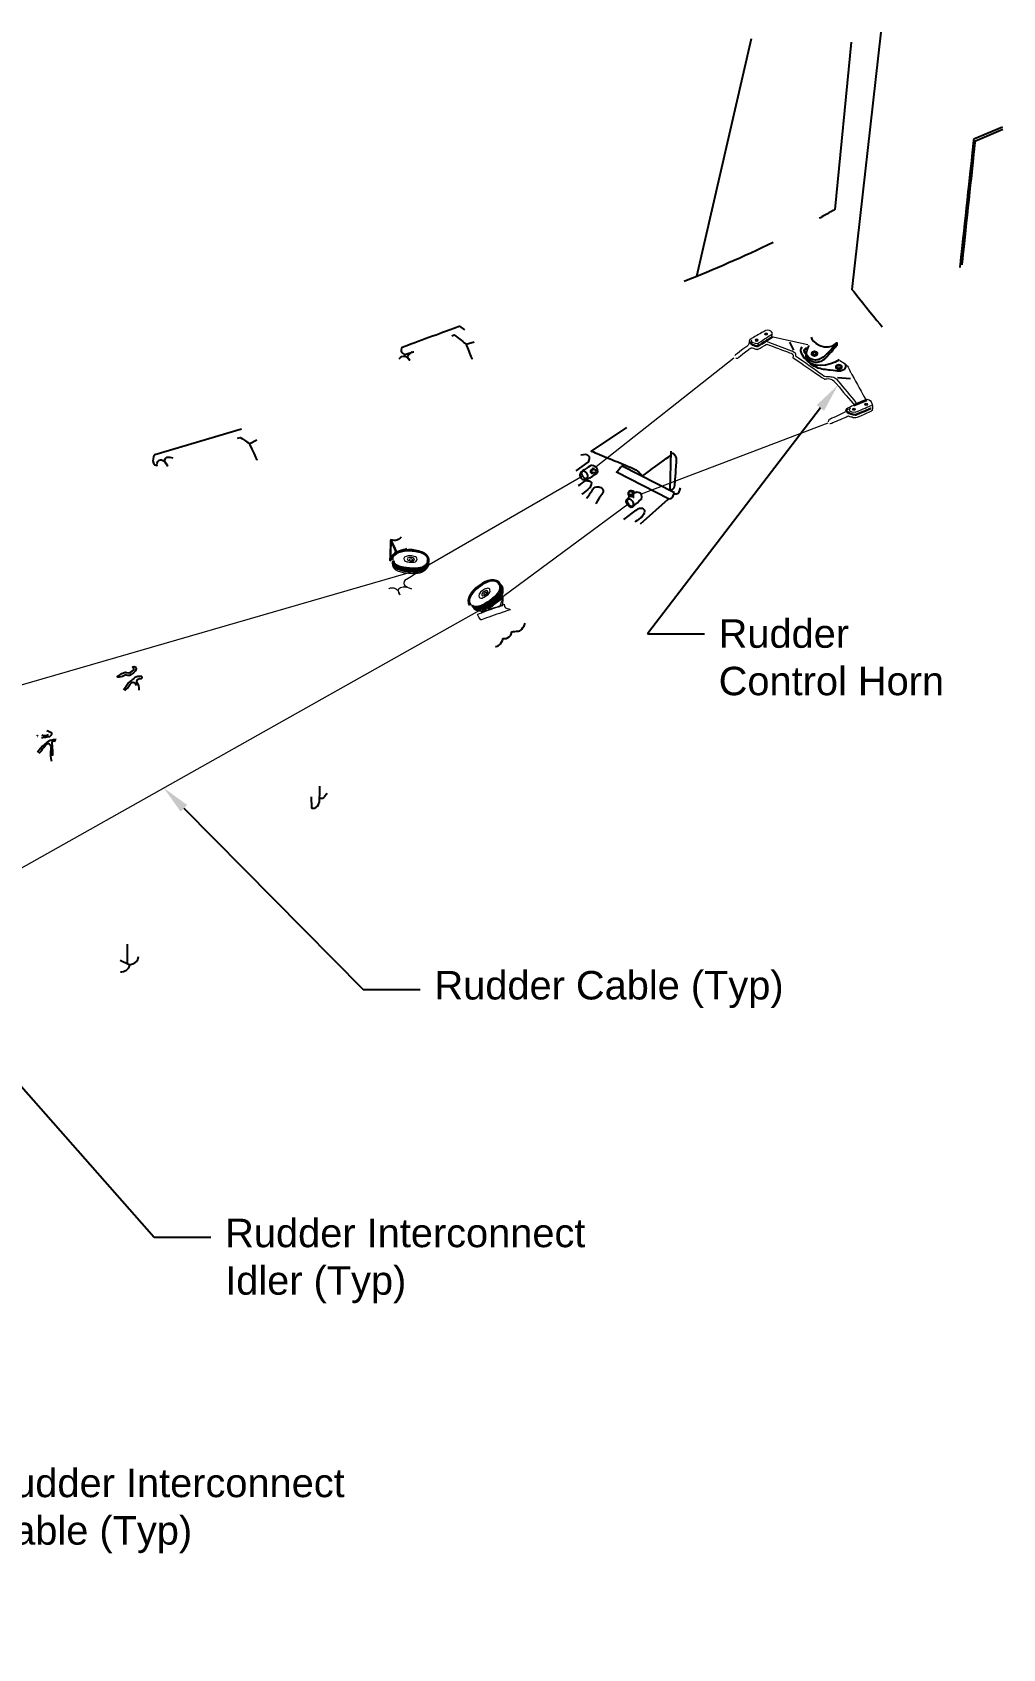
# Model space of a CAD drawing. Extents: x 4.3 to 15.2, y 2.4 to 10.6.
# Drawn here: x 10.61 to 15.22, y 2.75 to 10.42 of the extents above; entities that cross this region are included whole.
import ezdxf
from ezdxf import colors
from ezdxf.entities.mleader import LeaderData, LeaderLine
from ezdxf.math import Vec2, Vec3

# ---------------------------------------------------------------- set-up
doc = ezdxf.new("R2010")
doc.units = 0
doc.header["$LTSCALE"] = 0.3
doc.header["$MEASUREMENT"] = 0
doc.layers.add('1', color=1, linetype='CONTINUOUS')
doc.styles.add('PARTS TEXT', font='arial.ttf', dxfattribs={"height": 0.0875})

msp = doc.modelspace()

# ---------------------------------------------------------------- linework, layer by layer
at = {"layer": '1', "color": 41}
for p, q in [((14.2258, 8.911), (14.2056, 8.9497)), ((14.4326, 8.781), (14.4935, 8.7767))]:
    msp.add_line(p, q, dxfattribs=at)
at = {"layer": '1', "color": 41, "lineweight": 18}
for centre in [(14.0936, 8.9881), (14.0936, 8.9861), (14.0487, 8.9606), (14.0487, 8.9567), (14.5097, 8.6296), (14.5107, 8.6315), (14.5683, 8.655), (14.5683, 8.6531)]:
    msp.add_ellipse(centre, major_axis=(0.00586, 0), ratio=0.668683, dxfattribs=at)
at = {"layer": '1', "color": 30}
for centre, major_axis, ratio in [((14.3228, 8.8919), (0.013, 0), 0.683701), ((14.3228, 8.8919), (0.013, 0), 0.683701), ((14.3234, 8.8966), (0.013, 0), 0.683701), ((14.3234, 8.8966), (0.013, 0), 0.683701), ((14.4385, 8.8335), (0.013, 0), 0.683701), ((14.4385, 8.8335), (0.013, 0), 0.683701), ((14.4385, 8.8297), (0.013, 0), 0.683701), ((14.4385, 8.8297), (0.013, 0), 0.683701), ((13.2761, 8.3375), (0.0107, 0), 0.8), ((13.4514, 8.2335), (0.0107, 0), 0.8)]:
    msp.add_ellipse(centre, major_axis=major_axis, ratio=ratio, dxfattribs=at)
for points in [[(14.0225, 10.3881), (14.0225, 10.3881), (13.7641, 9.2597), (13.7641, 9.2597)], [(13.7049, 9.2381), (13.8454, 9.2948), (13.986, 9.3544), (14.1265, 9.4229)], [(12.6716, 8.9388), (12.6716, 8.9388), (12.7092, 8.9501), (12.7092, 8.9501)], [(14.2858, 8.9171), (14.2757, 8.9171), (14.2637, 8.9074), (14.2819, 8.8938)], [(14.2858, 8.9171), (14.2757, 8.9171), (14.2637, 8.9074), (14.2819, 8.8938)], [(14.2877, 8.921), (14.2777, 8.921), (14.2657, 8.9113), (14.2838, 8.8977)], [(14.2877, 8.921), (14.2777, 8.921), (14.2657, 8.9113), (14.2838, 8.8977)], [(14.4404, 8.8646), (14.394, 8.8361), (14.3, 8.8183), (14.2858, 8.8753)], [(14.4404, 8.8646), (14.394, 8.8361), (14.3, 8.8183), (14.2858, 8.8753)], [(11.6455, 8.4691), (11.6455, 8.4691), (11.6781, 8.4855), (11.6781, 8.4855)], [(13.2783, 8.3477), (13.2678, 8.3563), (13.2469, 8.3295), (13.2726, 8.3261)], [(13.6583, 8.2337), (13.6583, 8.2337), (13.4082, 8.3619), (13.4082, 8.3619)], [(13.6421, 8.4316), (13.6421, 8.4316), (13.6371, 8.2449), (13.6371, 8.2449)], [(11.0536, 7.3709), (11.0536, 7.3709), (11.0462, 7.364), (11.0157, 7.3562), (11.0168, 7.3636)], [(11.0168, 7.3636), (11.0168, 7.3636), (11.0171, 7.3654), (11.0292, 7.369), (11.038, 7.3777)], [(11.038, 7.3777), (11.0494, 7.3812), (11.0522, 7.3862), (11.0586, 7.3829)], [(11.1021, 7.3899), (11.1021, 7.3899), (11.0872, 7.3766), (11.0723, 7.3641), (11.0536, 7.3709)], [(11.0586, 7.3829), (11.0586, 7.3829), (11.0682, 7.3777), (11.0861, 7.3856), (11.0965, 7.3973)], [(11.1289, 7.3648), (11.105, 7.363), (11.1015, 7.3628), (11.0813, 7.3421)], [(11.0889, 7.4082), (11.0889, 7.4082), (11.0929, 7.4121), (11.1114, 7.4087), (11.1021, 7.3899)], [(11.0965, 7.3973), (11.0965, 7.3973), (11.0965, 7.3973), (11.0889, 7.4082), (11.0889, 7.4082)], [(11.1317, 7.3537), (11.1317, 7.3537), (11.1355, 7.3578), (11.1339, 7.3613), (11.1289, 7.3648)], [(11.0813, 7.3421), (11.0813, 7.3421), (11.0641, 7.3323), (11.0664, 7.3247), (11.0442, 7.3)], [(11.052, 7.2978), (11.052, 7.2978), (11.0722, 7.3106), (11.0884, 7.349), (11.1073, 7.3227)], [(11.1073, 7.3227), (11.1073, 7.3227), (11.1073, 7.3227), (11.1106, 7.3471), (11.1106, 7.3471)], [(11.1091, 7.3351), (11.1163, 7.3248), (11.1191, 7.3146), (11.1188, 7.299)], [(11.1106, 7.3471), (11.1106, 7.3471), (11.1176, 7.3554), (11.1247, 7.3543), (11.1317, 7.3537)], [(10.7269, 7.065), (10.685, 7.0673), (10.6531, 7.0232), (10.637, 7.0038)], [(10.6459, 6.9998), (10.6459, 6.9998), (10.6607, 7.0117), (10.6874, 7.062), (10.7022, 7.0324)], [(10.6568, 7.0739), (10.6568, 7.0739), (10.6785, 7.0772), (10.6746, 7.0755), (10.6963, 7.0788)], [(10.6578, 7.0867), (10.6686, 7.0824), (10.6795, 7.0831), (10.6904, 7.0887)], [(10.7032, 7.0976), (10.7032, 7.0976), (10.696, 7.1002), (10.6887, 7.1028), (10.6815, 7.1055)], [(10.6963, 7.0788), (10.6963, 7.0788), (10.7029, 7.0857), (10.7075, 7.0906), (10.7032, 7.0976)], [(10.7081, 7.0472), (10.7081, 7.0472), (10.7048, 7.0558), (10.7174, 7.0594), (10.7239, 7.0561)], [(10.7022, 7.0324), (10.7022, 7.0324), (10.6992, 7.0074), (10.6992, 6.9814), (10.7042, 6.9613)], [(10.709, 6.9871), (10.709, 6.9871), (10.7127, 7.0041), (10.7074, 7.0281), (10.7081, 7.0472)], [(12.0105, 6.8101), (12.0017, 6.791), (11.9858, 6.7789), (11.9756, 6.7864)], [(11.0633, 6.0938), (11.0633, 6.0938), (11.0628, 6.0049), (11.0628, 6.0049)], [(11.0306, 6.0185), (11.0306, 6.0185), (11.0733, 5.9977), (11.0733, 5.9977)]]:
    msp.add_open_spline(points, degree=3, dxfattribs=at)
for points, knots in [([(14.4963, 10.3709), (14.4963, 10.3709), (14.4188, 9.5784), (14.4188, 9.5784), (14.4188, 9.5784), (14.4188, 9.5784), (14.3455, 9.5353), (14.3455, 9.5353)], [0, 0, 0, 0, 0.333333, 0.333333, 0.333333, 0.666667, 1, 1, 1, 1]), ([(14.6384, 10.4183), (14.6384, 10.4183), (14.5006, 9.1994), (14.5006, 9.1994), (14.5006, 9.1994), (14.5006, 9.1994), (14.6441, 9.022), (14.6441, 9.022)], [0, 0, 0, 0, 0.333333, 0.333333, 0.333333, 0.666667, 1, 1, 1, 1]), ([(15.2141, 9.9683), (15.2141, 9.9683), (15.0782, 9.9117), (15.0782, 9.9117), (15.0782, 9.9117), (15.0782, 9.9117), (15.0125, 9.3038), (15.0125, 9.3038)], [0, 0, 0, 0, 0.333333, 0.333333, 0.333333, 0.666667, 1, 1, 1, 1]), ([(15.2157, 9.9576), (15.2157, 9.9576), (15.0843, 9.901), (15.0843, 9.901), (15.0843, 9.901), (15.0843, 9.901), (15.0217, 9.316), (15.0217, 9.316)], [0, 0, 0, 0, 0.333333, 0.333333, 0.333333, 0.666667, 1, 1, 1, 1]), ([(12.664, 9.0079), (12.664, 9.0079), (12.6414, 9.0242), (12.6414, 9.0242), (12.6414, 9.0242), (12.6414, 9.0242), (12.3664, 8.9238), (12.3664, 8.9238), (12.3664, 8.9238), (12.3605, 8.9104), (12.3634, 8.8995), (12.3789, 8.8899), (12.3789, 8.8899), (12.3789, 8.8899), (12.4229, 8.9037), (12.4229, 8.9037)], [0, 0, 0, 0, 0.2, 0.2, 0.2, 0.3, 0.4, 0.4, 0.4, 0.5, 0.6, 0.6, 0.6, 0.8, 1, 1, 1, 1]), ([(12.6037, 8.979), (12.6037, 8.979), (12.6138, 8.984), (12.6138, 8.984), (12.6138, 8.984), (12.6138, 8.984), (12.6703, 8.9401), (12.6703, 8.9401), (12.6703, 8.9401), (12.6703, 8.9401), (12.6979, 8.8685), (12.6979, 8.8685)], [0, 0, 0, 0, 0.25, 0.25, 0.25, 0.375, 0.5, 0.5, 0.5, 0.75, 1, 1, 1, 1]), ([(14.3079, 8.9733), (14.3038, 8.9519), (14.3802, 8.896), (14.4293, 8.9465), (14.4293, 8.9465), (14.4293, 8.9465), (14.4293, 8.9328), (14.4293, 8.9328), (14.4293, 8.9328), (14.4293, 8.9328), (14.3772, 8.8741), (14.3772, 8.8741), (14.3772, 8.8741), (14.3551, 8.8553), (14.3223, 8.8474), (14.2937, 8.866), (14.2937, 8.866), (14.2881, 8.8707), (14.2796, 8.8823), (14.2858, 8.8919)], [0, 0, 0, 0, 0.166667, 0.166667, 0.166667, 0.25, 0.333333, 0.333333, 0.333333, 0.416667, 0.5, 0.5, 0.5, 0.583333, 0.666667, 0.666667, 0.666667, 0.833333, 1, 1, 1, 1]), ([(14.3079, 8.9733), (14.3038, 8.9519), (14.3802, 8.896), (14.4293, 8.9465), (14.4293, 8.9465), (14.4293, 8.9465), (14.4293, 8.9328), (14.4293, 8.9328), (14.4293, 8.9328), (14.4293, 8.9328), (14.3772, 8.8741), (14.3772, 8.8741), (14.3772, 8.8741), (14.3551, 8.8553), (14.3223, 8.8474), (14.2937, 8.866), (14.2937, 8.866), (14.2881, 8.8707), (14.2796, 8.8823), (14.2858, 8.8919)], [0, 0, 0, 0, 0.166667, 0.166667, 0.166667, 0.25, 0.333333, 0.333333, 0.333333, 0.416667, 0.5, 0.5, 0.5, 0.583333, 0.666667, 0.666667, 0.666667, 0.833333, 1, 1, 1, 1]), ([(12.3526, 8.8698), (12.3689, 8.8903), (12.3978, 8.8844), (12.4015, 8.8635), (12.4015, 8.8635), (12.3911, 8.8765), (12.3957, 8.8894), (12.4154, 8.9024)], [0, 0, 0, 0, 0.333333, 0.333333, 0.333333, 0.666667, 1, 1, 1, 1]), ([(14.4686, 8.8452), (14.4757, 8.827), (14.4653, 8.8118), (14.4355, 8.8111), (14.4355, 8.8111), (14.4008, 8.816), (14.3554, 8.8199), (14.3324, 8.8296), (14.3324, 8.8296), (14.3195, 8.8348), (14.3078, 8.8416), (14.2974, 8.852), (14.2974, 8.852), (14.2858, 8.8617), (14.2709, 8.8792), (14.2644, 8.8899), (14.2644, 8.8899), (14.2582, 8.9025), (14.2559, 8.9152), (14.2644, 8.9269)], [0, 0, 0, 0, 0.166667, 0.166667, 0.166667, 0.25, 0.333333, 0.333333, 0.333333, 0.416667, 0.5, 0.5, 0.5, 0.583333, 0.666667, 0.666667, 0.666667, 0.833333, 1, 1, 1, 1]), ([(14.4686, 8.8452), (14.4757, 8.827), (14.4653, 8.8118), (14.4355, 8.8111), (14.4355, 8.8111), (14.4008, 8.816), (14.3554, 8.8199), (14.3324, 8.8296), (14.3324, 8.8296), (14.3195, 8.8348), (14.3078, 8.8416), (14.2974, 8.852), (14.2974, 8.852), (14.2858, 8.8617), (14.2709, 8.8792), (14.2644, 8.8899), (14.2644, 8.8899), (14.2582, 8.9025), (14.2559, 8.9152), (14.2644, 8.9269)], [0, 0, 0, 0, 0.166667, 0.166667, 0.166667, 0.25, 0.333333, 0.333333, 0.333333, 0.416667, 0.5, 0.5, 0.5, 0.583333, 0.666667, 0.666667, 0.666667, 0.833333, 1, 1, 1, 1]), ([(14.4299, 8.9441), (14.4299, 8.9441), (14.3737, 8.8854), (14.3737, 8.8854), (14.3737, 8.8854), (14.3441, 8.8565), (14.3027, 8.865), (14.2867, 8.8877), (14.2867, 8.8877), (14.2835, 8.8969), (14.288, 8.9148), (14.2974, 8.9327)], [0, 0, 0, 0, 0.25, 0.25, 0.25, 0.375, 0.5, 0.5, 0.5, 0.75, 1, 1, 1, 1]), ([(14.4299, 8.9441), (14.4299, 8.9441), (14.3737, 8.8854), (14.3737, 8.8854), (14.3737, 8.8854), (14.3441, 8.8565), (14.3027, 8.865), (14.2867, 8.8877), (14.2867, 8.8877), (14.2835, 8.8969), (14.288, 8.9148), (14.2974, 8.9327)], [0, 0, 0, 0, 0.25, 0.25, 0.25, 0.375, 0.5, 0.5, 0.5, 0.75, 1, 1, 1, 1]), ([(11.6053, 8.5357), (11.6053, 8.5357), (11.1946, 8.4151), (11.1946, 8.4151), (11.1946, 8.4151), (11.1821, 8.403), (11.1858, 8.3645), (11.2047, 8.3636), (11.2047, 8.3636), (11.1996, 8.3825), (11.2323, 8.4013), (11.2549, 8.3624), (11.2549, 8.3624), (11.2254, 8.3923), (11.2592, 8.4099), (11.28, 8.4001)], [0, 0, 0, 0, 0.2, 0.2, 0.2, 0.3, 0.4, 0.4, 0.4, 0.5, 0.6, 0.6, 0.6, 0.8, 1, 1, 1, 1]), ([(13.4319, 8.5435), (13.4319, 8.5435), (13.2639, 8.4328), (13.2639, 8.4328), (13.2639, 8.4328), (13.3253, 8.4075), (13.3867, 8.3822), (13.448, 8.3569), (13.448, 8.3569), (13.48, 8.3449), (13.4957, 8.3279), (13.5065, 8.3134), (13.5065, 8.3134), (13.5065, 8.3134), (13.6434, 8.4141), (13.6434, 8.4141), (13.6434, 8.4141), (13.6446, 8.4361), (13.6732, 8.4034), (13.6658, 8.3644), (13.6658, 8.3644), (13.6658, 8.3644), (13.6608, 8.291), (13.6608, 8.291), (13.6608, 8.291), (13.6595, 8.2678), (13.6558, 8.2508), (13.6421, 8.2474)], [0, 0, 0, 0, 0.125, 0.125, 0.125, 0.1875, 0.25, 0.25, 0.25, 0.3125, 0.375, 0.375, 0.375, 0.4375, 0.5, 0.5, 0.5, 0.5625, 0.625, 0.625, 0.625, 0.6875, 0.75, 0.75, 0.75, 0.875, 1, 1, 1, 1]), ([(11.5865, 8.4942), (11.5865, 8.4942), (11.6003, 8.4968), (11.6003, 8.4968), (11.6003, 8.4968), (11.6003, 8.4968), (11.6417, 8.4691), (11.6417, 8.4691), (11.6417, 8.4691), (11.6417, 8.4691), (11.6781, 8.39), (11.6781, 8.39)], [0, 0, 0, 0, 0.25, 0.25, 0.25, 0.375, 0.5, 0.5, 0.5, 0.75, 1, 1, 1, 1]), ([(13.193, 8.3383), (13.193, 8.3383), (13.249, 8.3793), (13.249, 8.3793), (13.249, 8.3793), (13.261, 8.393), (13.2531, 8.4216), (13.2141, 8.4129)], [0, 0, 0, 0, 0.333333, 0.333333, 0.333333, 0.666667, 1, 1, 1, 1]), ([(13.2099, 8.3133), (13.2095, 8.3197), (13.2102, 8.3327), (13.2213, 8.3375), (13.2213, 8.3375), (13.2213, 8.3375), (13.2612, 8.3632), (13.2612, 8.3632), (13.2612, 8.3632), (13.2827, 8.3689), (13.3016, 8.3389), (13.2897, 8.3261), (13.2897, 8.3261), (13.2897, 8.3261), (13.2441, 8.2976), (13.2441, 8.2976), (13.2441, 8.2976), (13.2322, 8.2936), (13.2172, 8.3), (13.2099, 8.3133)], [0, 0, 0, 0, 0.166667, 0.166667, 0.166667, 0.25, 0.333333, 0.333333, 0.333333, 0.416667, 0.5, 0.5, 0.5, 0.583333, 0.666667, 0.666667, 0.666667, 0.833333, 1, 1, 1, 1]), ([(13.6334, 8.2039), (13.6334, 8.2039), (13.3833, 8.332), (13.3833, 8.332), (13.3833, 8.332), (13.3833, 8.332), (13.4094, 8.3603), (13.4094, 8.3603)], [0, 0, 0, 0, 0.333333, 0.333333, 0.333333, 0.666667, 1, 1, 1, 1]), ([(13.203, 8.2686), (13.2146, 8.2765), (13.2262, 8.2843), (13.2378, 8.2922), (13.2378, 8.2922), (13.2548, 8.2943), (13.2718, 8.2827), (13.2577, 8.2586), (13.2577, 8.2586), (13.2577, 8.2586), (13.2191, 8.2275), (13.2191, 8.2275)], [0, 0, 0, 0, 0.25, 0.25, 0.25, 0.375, 0.5, 0.5, 0.5, 0.75, 1, 1, 1, 1]), ([(13.2225, 8.3366), (13.2282, 8.3402), (13.2374, 8.336), (13.2431, 8.3272), (13.2431, 8.3272), (13.2488, 8.3184), (13.2489, 8.3083), (13.2433, 8.3046), (13.2433, 8.3046), (13.2377, 8.301), (13.2285, 8.3052), (13.2228, 8.314), (13.2228, 8.314), (13.217, 8.3228), (13.2169, 8.3329), (13.2225, 8.3366)], [0, 0, 0, 0, 0.2, 0.2, 0.2, 0.3, 0.4, 0.4, 0.4, 0.5, 0.6, 0.6, 0.6, 0.8, 1, 1, 1, 1]), ([(13.2428, 8.2076), (13.254, 8.2242), (13.2652, 8.2408), (13.2764, 8.2574), (13.2764, 8.2574), (13.2975, 8.2727), (13.3286, 8.2495), (13.3174, 8.2325), (13.3174, 8.2325), (13.3174, 8.2325), (13.2851, 8.1815), (13.2851, 8.1815)], [0, 0, 0, 0, 0.25, 0.25, 0.25, 0.375, 0.5, 0.5, 0.5, 0.75, 1, 1, 1, 1]), ([(13.4491, 8.2194), (13.4441, 8.2221), (13.4384, 8.2248), (13.4394, 8.2329), (13.4394, 8.2329), (13.4426, 8.2452), (13.4602, 8.2443), (13.4658, 8.2414), (13.4658, 8.2414), (13.4658, 8.2414), (13.4678, 8.2316), (13.4678, 8.2316), (13.4678, 8.2316), (13.4678, 8.2316), (13.4753, 8.2364), (13.4753, 8.2364), (13.4753, 8.2364), (13.4947, 8.2405), (13.5083, 8.2208), (13.5025, 8.205), (13.5025, 8.205), (13.5025, 8.205), (13.4614, 8.1686), (13.4614, 8.1686), (13.4614, 8.1686), (13.4541, 8.164), (13.4436, 8.1699), (13.4368, 8.1772), (13.4368, 8.1772), (13.431, 8.1827), (13.4256, 8.1971), (13.434, 8.2043), (13.434, 8.2043), (13.434, 8.2043), (13.4491, 8.2194), (13.4491, 8.2194)], [0, 0, 0, 0, 0.1, 0.1, 0.1, 0.15, 0.2, 0.2, 0.2, 0.25, 0.3, 0.3, 0.3, 0.35, 0.4, 0.4, 0.4, 0.45, 0.5, 0.5, 0.5, 0.55, 0.6, 0.6, 0.6, 0.65, 0.7, 0.7, 0.7, 0.75, 0.8, 0.8, 0.8, 0.9, 1, 1, 1, 1]), ([(13.4381, 8.2033), (13.4434, 8.2073), (13.4529, 8.2038), (13.4592, 8.1954), (13.4592, 8.1954), (13.4656, 8.187), (13.4664, 8.1769), (13.461, 8.1729), (13.461, 8.1729), (13.4557, 8.1688), (13.4462, 8.1724), (13.4399, 8.1808), (13.4399, 8.1808), (13.4335, 8.1892), (13.4327, 8.1992), (13.4381, 8.2033)], [0, 0, 0, 0, 0.2, 0.2, 0.2, 0.3, 0.4, 0.4, 0.4, 0.5, 0.6, 0.6, 0.6, 0.8, 1, 1, 1, 1]), ([(13.4653, 8.2341), (13.4653, 8.2341), (13.4653, 8.2127), (13.4653, 8.2127), (13.4653, 8.2127), (13.4605, 8.2192), (13.4489, 8.219), (13.4435, 8.2169), (13.4435, 8.2169), (13.4435, 8.2169), (13.4419, 8.2264), (13.4419, 8.2264), (13.4419, 8.2264), (13.4523, 8.2208), (13.4568, 8.222), (13.4653, 8.2341)], [0, 0, 0, 0, 0.2, 0.2, 0.2, 0.3, 0.4, 0.4, 0.4, 0.5, 0.6, 0.6, 0.6, 0.8, 1, 1, 1, 1]), ([(13.4978, 8.0869), (13.4978, 8.0869), (13.6284, 8.2051), (13.6284, 8.2051), (13.6284, 8.2051), (13.6388, 8.2047), (13.6529, 8.213), (13.657, 8.2313), (13.657, 8.2313), (13.672, 8.225), (13.6857, 8.2412), (13.6869, 8.2574)], [0, 0, 0, 0, 0.25, 0.25, 0.25, 0.375, 0.5, 0.5, 0.5, 0.75, 1, 1, 1, 1]), ([(13.4194, 8.1081), (13.4194, 8.1081), (13.4779, 8.1529), (13.4779, 8.1529), (13.4779, 8.1529), (13.5015, 8.1736), (13.5264, 8.1483), (13.5065, 8.1218), (13.5065, 8.1218), (13.5065, 8.1218), (13.4717, 8.0957), (13.4717, 8.0957)], [0, 0, 0, 0, 0.25, 0.25, 0.25, 0.375, 0.5, 0.5, 0.5, 0.75, 1, 1, 1, 1]), ([(12.3108, 7.9135), (12.3108, 7.9135), (12.3366, 7.9547), (12.3366, 7.9547), (12.3366, 7.9547), (12.3366, 7.9547), (12.314, 8.0089), (12.314, 8.0089), (12.314, 8.0089), (12.314, 8.0089), (12.3108, 7.9135), (12.3108, 7.9135)], [0, 0, 0, 0, 0.25, 0.25, 0.25, 0.375, 0.5, 0.5, 0.5, 0.75, 1, 1, 1, 1]), ([(12.3144, 8.0008), (12.3144, 8.0008), (12.3112, 7.9131), (12.3112, 7.9131), (12.3112, 7.9131), (12.3112, 7.9139), (12.3116, 7.9155), (12.3116, 7.9164)], [0, 0, 0, 0, 0.333333, 0.333333, 0.333333, 0.666667, 1, 1, 1, 1]), ([(12.3628, 8.0247), (12.3519, 8.0106), (12.3363, 8.0049), (12.3136, 8.0113), (12.3136, 8.0113), (12.3136, 8.0113), (12.339, 7.9543), (12.339, 7.9543), (12.339, 7.9543), (12.339, 7.9543), (12.3902, 7.9705), (12.3902, 7.9705)], [0, 0, 0, 0, 0.25, 0.25, 0.25, 0.375, 0.5, 0.5, 0.5, 0.75, 1, 1, 1, 1]), ([(12.8098, 7.5072), (12.8194, 7.503), (12.8401, 7.5163), (12.8459, 7.5433), (12.8459, 7.5433), (12.8575, 7.5416), (12.8816, 7.5499), (12.8882, 7.5756), (12.8882, 7.5756), (12.9077, 7.5781), (12.9371, 7.5794), (12.9504, 7.6167)], [0, 0, 0, 0, 0.25, 0.25, 0.25, 0.375, 0.5, 0.5, 0.5, 0.75, 1, 1, 1, 1]), ([(11.9364, 6.7934), (11.9364, 6.7934), (11.9378, 6.7403), (11.9378, 6.7403), (11.9378, 6.7403), (11.949, 6.7333), (11.9714, 6.75), (11.9756, 6.7696), (11.9756, 6.7696), (11.9756, 6.7696), (11.977, 6.8437), (11.977, 6.8437)], [0, 0, 0, 0, 0.25, 0.25, 0.25, 0.375, 0.5, 0.5, 0.5, 0.75, 1, 1, 1, 1]), ([(11.0307, 5.9628), (11.0477, 5.9613), (11.0759, 5.976), (11.0743, 5.9969), (11.0743, 5.9969), (11.0849, 5.997), (11.1164, 6.014), (11.1167, 6.0352)], [0, 0, 0, 0, 0.333333, 0.333333, 0.333333, 0.666667, 1, 1, 1, 1])]:
    msp.add_open_spline(points, degree=3, knots=knots, dxfattribs=at)
at = {"layer": '1', "color": 6, "lineweight": 18}
for points, knots in [([(14.2921, 8.9365), (14.2921, 8.9365), (14.1199, 8.9746), (14.1199, 8.9746), (14.1199, 8.9746), (14.121, 8.9793), (14.122, 8.984), (14.1231, 8.9888), (14.1231, 8.9888), (14.126, 8.9953), (14.1047, 9.0098), (14.0913, 9.004), (14.0913, 9.004), (14.0913, 9.004), (14.021, 8.9649), (14.021, 8.9649), (14.021, 8.9649), (14.0157, 8.9621), (14.0141, 8.9556), (14.0136, 8.9527), (14.0136, 8.9527), (14.0122, 8.9448), (14.0114, 8.9339), (13.9884, 8.9192), (13.9884, 8.9192), (13.9884, 8.9192), (13.9449, 8.8855), (13.9449, 8.8855)], [0, 0, 0, 0, 0.125, 0.125, 0.125, 0.1875, 0.25, 0.25, 0.25, 0.3125, 0.375, 0.375, 0.375, 0.4375, 0.5, 0.5, 0.5, 0.5625, 0.625, 0.625, 0.625, 0.6875, 0.75, 0.75, 0.75, 0.875, 1, 1, 1, 1]), ([(13.9504, 8.8725), (13.9504, 8.8725), (13.959, 8.8736), (13.959, 8.8736), (13.959, 8.8736), (13.959, 8.8736), (14.0112, 8.9149), (14.0112, 8.9149), (14.0112, 8.9149), (14.0248, 8.9256), (14.0337, 8.9206), (14.0435, 8.9164), (14.0435, 8.9164), (14.0435, 8.9164), (14.0551, 8.9149), (14.0551, 8.9149), (14.0551, 8.9149), (14.0551, 8.9149), (14.097, 8.9399), (14.097, 8.9399), (14.097, 8.9399), (14.097, 8.9399), (14.2144, 8.8953), (14.2144, 8.8953), (14.2144, 8.8953), (14.2213, 8.8906), (14.2238, 8.8815), (14.2198, 8.8757), (14.2198, 8.8757), (14.2198, 8.8757), (14.3709, 8.7736), (14.3709, 8.7736), (14.3709, 8.7736), (14.389, 8.7783), (14.4049, 8.7732), (14.4154, 8.7649), (14.4154, 8.7649), (14.4154, 8.7649), (14.5121, 8.6508), (14.5121, 8.6508), (14.5121, 8.6508), (14.5121, 8.6508), (14.485, 8.6378), (14.485, 8.6378), (14.485, 8.6378), (14.4741, 8.632), (14.4752, 8.6262), (14.4752, 8.6204), (14.4752, 8.6204), (14.4752, 8.6204), (14.3915, 8.5813), (14.3915, 8.5813), (14.3915, 8.5813), (14.3915, 8.5813), (14.3872, 8.5704), (14.3872, 8.5704)], [0, 0, 0, 0, 0.066667, 0.066667, 0.066667, 0.1, 0.133333, 0.133333, 0.133333, 0.166667, 0.2, 0.2, 0.2, 0.233333, 0.266667, 0.266667, 0.266667, 0.3, 0.333333, 0.333333, 0.333333, 0.366667, 0.4, 0.4, 0.4, 0.433333, 0.466667, 0.466667, 0.466667, 0.5, 0.533333, 0.533333, 0.533333, 0.566667, 0.6, 0.6, 0.6, 0.633333, 0.666667, 0.666667, 0.666667, 0.7, 0.733333, 0.733333, 0.733333, 0.766667, 0.8, 0.8, 0.8, 0.833333, 0.866667, 0.866667, 0.866667, 0.933333, 1, 1, 1, 1]), ([(14.4426, 8.8627), (14.4426, 8.8627), (14.4643, 8.8497), (14.4643, 8.8497), (14.4643, 8.8497), (14.477, 8.8406), (14.4842, 8.8283), (14.4926, 8.8095), (14.4926, 8.8095), (14.4926, 8.8095), (14.5643, 8.6791), (14.5643, 8.6791), (14.5643, 8.6791), (14.5855, 8.6782), (14.5956, 8.6634), (14.598, 8.6476), (14.598, 8.6476), (14.598, 8.6476), (14.598, 8.6334), (14.598, 8.6334), (14.598, 8.6334), (14.5973, 8.6284), (14.5944, 8.6211), (14.586, 8.6182), (14.586, 8.6182), (14.586, 8.6182), (14.5291, 8.5928), (14.5291, 8.5928), (14.5291, 8.5928), (14.5186, 8.5895), (14.509, 8.5884), (14.5017, 8.5928), (14.5017, 8.5928), (14.5017, 8.5928), (14.4825, 8.5977), (14.4825, 8.5977), (14.4825, 8.5977), (14.4825, 8.5977), (14.4035, 8.5628), (14.4035, 8.5628), (14.4035, 8.5628), (14.4035, 8.5628), (14.3959, 8.5617), (14.3959, 8.5617)], [0, 0, 0, 0, 0.083333, 0.083333, 0.083333, 0.125, 0.166667, 0.166667, 0.166667, 0.208333, 0.25, 0.25, 0.25, 0.291667, 0.333333, 0.333333, 0.333333, 0.375, 0.416667, 0.416667, 0.416667, 0.458333, 0.5, 0.5, 0.5, 0.541667, 0.583333, 0.583333, 0.583333, 0.625, 0.666667, 0.666667, 0.666667, 0.708333, 0.75, 0.75, 0.75, 0.791667, 0.833333, 0.833333, 0.833333, 0.916667, 1, 1, 1, 1])]:
    msp.add_open_spline(points, degree=3, knots=knots, dxfattribs=at)
at = {"layer": '1', "color": 41, "lineweight": 30}
for points in [[(14.0245, 8.9499), (14.0091, 8.9429), (14.0399, 8.929), (14.0553, 8.9304), (14.0553, 8.9304), (14.0553, 8.9304), (14.1237, 8.9737), (14.1237, 8.9737)], [(14.4826, 8.634), (14.4578, 8.6297), (14.4881, 8.6049), (14.5175, 8.6037), (14.5175, 8.6037), (14.5175, 8.6037), (14.5923, 8.635), (14.5923, 8.635)]]:
    msp.add_open_spline(points, degree=3, knots=[0, 0, 0, 0, 0.333333, 0.333333, 0.333333, 0.666667, 1, 1, 1, 1], dxfattribs=at)
at = {"layer": '1', "color": 41, "lineweight": 18}
for points, knots in [([(14.0245, 8.9597), (14.0161, 8.9513), (14.0385, 8.9415), (14.0539, 8.9429), (14.0539, 8.9429), (14.0539, 8.9429), (14.1224, 8.9877), (14.1224, 8.9877)], [0, 0, 0, 0, 0.333333, 0.333333, 0.333333, 0.666667, 1, 1, 1, 1]), ([(14.0894, 8.9551), (14.0894, 8.9551), (14.2144, 8.9083), (14.2144, 8.9083), (14.2144, 8.9083), (14.2282, 8.9022), (14.2332, 8.896), (14.2329, 8.8844), (14.2329, 8.8844), (14.2329, 8.8844), (14.3709, 8.7877), (14.3709, 8.7877), (14.3709, 8.7877), (14.3709, 8.7877), (14.4035, 8.7845), (14.4035, 8.7845), (14.4035, 8.7845), (14.4161, 8.7841), (14.4267, 8.7761), (14.435, 8.7638), (14.435, 8.7638), (14.435, 8.7638), (14.5252, 8.6563), (14.5252, 8.6563)], [0, 0, 0, 0, 0.142857, 0.142857, 0.142857, 0.214286, 0.285714, 0.285714, 0.285714, 0.357143, 0.428571, 0.428571, 0.428571, 0.5, 0.571429, 0.571429, 0.571429, 0.642857, 0.714286, 0.714286, 0.714286, 0.857143, 1, 1, 1, 1]), ([(14.4921, 8.6378), (14.4818, 8.6261), (14.4878, 8.618), (14.5173, 8.6168), (14.5173, 8.6168), (14.5173, 8.6168), (14.5933, 8.649), (14.5933, 8.649)], [0, 0, 0, 0, 0.333333, 0.333333, 0.333333, 0.666667, 1, 1, 1, 1]), ([(12.3757, 7.9228), (12.3765, 7.9313), (12.3912, 7.9372), (12.4085, 7.9359), (12.4085, 7.9359), (12.4258, 7.9347), (12.4391, 7.9268), (12.4383, 7.9182), (12.4383, 7.9182), (12.4374, 7.9097), (12.4227, 7.9038), (12.4054, 7.9051), (12.4054, 7.9051), (12.3882, 7.9063), (12.3748, 7.9143), (12.3757, 7.9228)], [0, 0, 0, 0, 0.2, 0.2, 0.2, 0.3, 0.4, 0.4, 0.4, 0.5, 0.6, 0.6, 0.6, 0.8, 1, 1, 1, 1]), ([(12.3918, 7.9207), (12.3922, 7.9253), (12.4001, 7.9284), (12.4094, 7.9278), (12.4094, 7.9278), (12.4186, 7.9271), (12.4257, 7.9228), (12.4253, 7.9183), (12.4253, 7.9183), (12.4248, 7.9137), (12.417, 7.9106), (12.4077, 7.9112), (12.4077, 7.9112), (12.3985, 7.9119), (12.3913, 7.9161), (12.3918, 7.9207)], [0, 0, 0, 0, 0.2, 0.2, 0.2, 0.3, 0.4, 0.4, 0.4, 0.5, 0.6, 0.6, 0.6, 0.8, 1, 1, 1, 1]), ([(12.4006, 7.9173), (12.4008, 7.9196), (12.4047, 7.9212), (12.4094, 7.9208), (12.4094, 7.9208), (12.414, 7.9205), (12.4176, 7.9184), (12.4173, 7.9161), (12.4173, 7.9161), (12.4171, 7.9138), (12.4132, 7.9122), (12.4085, 7.9125), (12.4085, 7.9125), (12.4039, 7.9129), (12.4003, 7.915), (12.4006, 7.9173)], [0, 0, 0, 0, 0.2, 0.2, 0.2, 0.3, 0.4, 0.4, 0.4, 0.5, 0.6, 0.6, 0.6, 0.8, 1, 1, 1, 1]), ([(12.7321, 7.7399), (12.7272, 7.747), (12.7346, 7.761), (12.7486, 7.7712), (12.7486, 7.7712), (12.7626, 7.7814), (12.7779, 7.784), (12.7828, 7.7769), (12.7828, 7.7769), (12.7876, 7.7699), (12.7802, 7.7559), (12.7662, 7.7457), (12.7662, 7.7457), (12.7522, 7.7355), (12.7369, 7.7329), (12.7321, 7.7399)], [0, 0, 0, 0, 0.2, 0.2, 0.2, 0.3, 0.4, 0.4, 0.4, 0.5, 0.6, 0.6, 0.6, 0.8, 1, 1, 1, 1]), ([(12.7457, 7.7488), (12.7431, 7.7525), (12.747, 7.76), (12.7545, 7.7655), (12.7545, 7.7655), (12.762, 7.771), (12.7702, 7.7724), (12.7728, 7.7686), (12.7728, 7.7686), (12.7754, 7.7648), (12.7715, 7.7573), (12.764, 7.7518), (12.764, 7.7518), (12.7565, 7.7464), (12.7483, 7.745), (12.7457, 7.7488)], [0, 0, 0, 0, 0.2, 0.2, 0.2, 0.3, 0.4, 0.4, 0.4, 0.5, 0.6, 0.6, 0.6, 0.8, 1, 1, 1, 1]), ([(12.7546, 7.7518), (12.7533, 7.7537), (12.7553, 7.7575), (12.759, 7.7602), (12.759, 7.7602), (12.7628, 7.763), (12.7669, 7.7636), (12.7682, 7.7618), (12.7682, 7.7618), (12.7695, 7.7599), (12.7675, 7.7561), (12.7638, 7.7534), (12.7638, 7.7534), (12.76, 7.7506), (12.7559, 7.75), (12.7546, 7.7518)], [0, 0, 0, 0, 0.2, 0.2, 0.2, 0.3, 0.4, 0.4, 0.4, 0.5, 0.6, 0.6, 0.6, 0.8, 1, 1, 1, 1]), ([(12.8471, 7.6689), (12.8588, 7.6727), (12.8704, 7.6764), (12.882, 7.6801), (12.882, 7.6801), (12.8798, 7.6863), (12.8486, 7.6863), (12.8509, 7.7063), (12.8509, 7.7063), (12.8509, 7.7063), (12.724, 7.6577), (12.724, 7.6577), (12.724, 7.6577), (12.724, 7.6577), (12.7401, 7.6316), (12.7401, 7.6316), (12.7401, 7.6316), (12.7401, 7.6316), (12.8471, 7.6689), (12.8471, 7.6689)], [0, 0, 0, 0, 0.166667, 0.166667, 0.166667, 0.25, 0.333333, 0.333333, 0.333333, 0.416667, 0.5, 0.5, 0.5, 0.583333, 0.666667, 0.666667, 0.666667, 0.833333, 1, 1, 1, 1]), ([(12.7563, 7.6739), (12.7526, 7.6727), (12.7464, 7.6702), (12.7426, 7.6702), (12.7426, 7.6702), (12.7426, 7.6702), (12.8322, 7.6963), (12.8322, 7.6963), (12.8322, 7.6963), (12.8322, 7.6963), (12.8471, 7.7398), (12.8471, 7.7398), (12.8471, 7.7398), (12.8471, 7.7398), (12.7401, 7.6702), (12.7401, 7.6702)], [0, 0, 0, 0, 0.2, 0.2, 0.2, 0.3, 0.4, 0.4, 0.4, 0.5, 0.6, 0.6, 0.6, 0.8, 1, 1, 1, 1]), ([(12.8459, 7.7349), (12.8459, 7.7349), (12.8447, 7.7), (12.8447, 7.7), (12.8447, 7.7), (12.8447, 7.7), (12.7762, 7.6826), (12.7762, 7.6826), (12.7762, 7.6826), (12.7762, 7.6826), (12.8459, 7.7349), (12.8459, 7.7349)], [0, 0, 0, 0, 0.25, 0.25, 0.25, 0.375, 0.5, 0.5, 0.5, 0.75, 1, 1, 1, 1])]:
    msp.add_open_spline(points, degree=3, knots=knots, dxfattribs=at)
msp.add_open_spline([(14.0539, 8.9429), (14.0539, 8.9429), (14.0539, 8.9331), (14.0539, 8.9331)], degree=3, dxfattribs=at)
at = {"layer": '1', "color": 6, "lineweight": 18}
for points in [[(13.2881, 8.3597), (13.2881, 8.3597), (13.9406, 8.8744), (13.9406, 8.8744)], [(13.5019, 8.229), (13.5019, 8.229), (14.3873, 8.5668), (14.3873, 8.5668)], [(12.4653, 7.8774), (12.4653, 7.8774), (13.2266, 8.3172), (13.2266, 8.3172)], [(12.8152, 7.7214), (12.8152, 7.7214), (13.4441, 8.1848), (13.4441, 8.1848)], [(12.4006, 7.8518), (12.4006, 7.8518), (12.3554, 7.8551), (12.3206, 7.8758), (12.3228, 7.898)], [(12.4022, 7.8781), (12.4022, 7.8781), (12.357, 7.8814), (12.3222, 7.9021), (12.3244, 7.9244)], [(12.3244, 7.9244), (12.3266, 7.9466), (12.365, 7.962), (12.4102, 7.9588)], [(12.4879, 7.9125), (12.4879, 7.9125), (12.4857, 7.8903), (12.4473, 7.8749), (12.4022, 7.8781)], [(12.4102, 7.9588), (12.4102, 7.9588), (12.4553, 7.9555), (12.4901, 7.9348), (12.4879, 7.9125)], [(9.6217, 7.0515), (9.6217, 7.0515), (12.4559, 7.8727), (12.4559, 7.8727)], [(12.4863, 7.8861), (12.4863, 7.8861), (12.4841, 7.8639), (12.4457, 7.8485), (12.4006, 7.8518)], [(12.7351, 7.7897), (12.7351, 7.7897), (12.7717, 7.8164), (12.8116, 7.823), (12.8243, 7.8046)], [(12.6919, 7.7081), (12.6792, 7.7265), (12.6986, 7.763), (12.7351, 7.7897)], [(12.8243, 7.8046), (12.8243, 7.8046), (12.837, 7.7862), (12.8177, 7.7497), (12.7811, 7.723)], [(12.8401, 7.7835), (12.8401, 7.7835), (12.8529, 7.7651), (12.8335, 7.7285), (12.7969, 7.7018)], [(12.8285, 7.7939), (12.8328, 7.7918), (12.8367, 7.7884), (12.8401, 7.7835)], [(10.5598, 6.4542), (10.5598, 6.4542), (12.7727, 7.6978), (12.7727, 7.6978)], [(12.7811, 7.723), (12.7811, 7.723), (12.7446, 7.6963), (12.7046, 7.6896), (12.6919, 7.7081)], [(12.7077, 7.6869), (12.7056, 7.6899), (12.7044, 7.6935), (12.704, 7.6974)], [(12.7969, 7.7018), (12.7969, 7.7018), (12.7604, 7.6752), (12.7204, 7.6685), (12.7077, 7.6869)]]:
    msp.add_open_spline(points, degree=3, dxfattribs=at)
at = {"layer": '1', "color": 41, "lineweight": 35}
for points in [[(14.5089, 8.6497), (14.5089, 8.6497), (14.5708, 8.6758), (14.5708, 8.6758)], [(12.3176, 7.9202), (12.3277, 7.9869), (12.5056, 7.9735), (12.49, 7.9077)], [(12.3228, 7.898), (12.3232, 7.9017), (12.3246, 7.9052), (12.3268, 7.9084)], [(12.4041, 7.8609), (12.4041, 7.8609), (12.359, 7.8642), (12.3242, 7.8849), (12.3264, 7.9072)], [(12.3264, 7.9072), (12.3264, 7.9077), (12.3265, 7.9083), (12.3266, 7.9088)], [(12.4892, 7.9047), (12.4892, 7.9047), (12.487, 7.8825), (12.4486, 7.8671), (12.4035, 7.8704)], [(12.4898, 7.8953), (12.4898, 7.8953), (12.4876, 7.873), (12.4493, 7.8577), (12.4041, 7.8609)], [(12.4842, 7.9016), (12.4861, 7.8972), (12.4869, 7.8921), (12.4863, 7.8861)], [(12.4876, 7.911), (12.4896, 7.9065), (12.4904, 7.9014), (12.4898, 7.8953)], [(12.4881, 7.9176), (12.4892, 7.9138), (12.4897, 7.9095), (12.4892, 7.9047)], [(12.6894, 7.7005), (12.654, 7.7578), (12.7985, 7.8626), (12.8291, 7.8024)], [(12.8303, 7.7995), (12.8303, 7.7995), (12.843, 7.7811), (12.8237, 7.7446), (12.7871, 7.7179)], [(12.8369, 7.7928), (12.8369, 7.7928), (12.8496, 7.7744), (12.8303, 7.7378), (12.7937, 7.7111)], [(12.8212, 7.8086), (12.8245, 7.8065), (12.8276, 7.8035), (12.8303, 7.7995)], [(12.8251, 7.8033), (12.8295, 7.8012), (12.8335, 7.7978), (12.8369, 7.7928)], [(12.7045, 7.6962), (12.7042, 7.6966), (12.7039, 7.6971), (12.7037, 7.6976)], [(12.7937, 7.7111), (12.7937, 7.7111), (12.7572, 7.6845), (12.7172, 7.6778), (12.7045, 7.6962)]]:
    msp.add_open_spline(points, degree=3, dxfattribs=at)
for points, knots in [([(12.4035, 7.8704), (12.4035, 7.8704), (12.3601, 7.8735), (12.3263, 7.8928), (12.3256, 7.9116)], [0.6, 0.6, 0.6, 0.6, 0.8, 0.9842213, 0.9842213, 0.9842213, 0.9842213]), ([(12.7871, 7.7179), (12.7871, 7.7179), (12.752, 7.6923), (12.7138, 7.6851), (12.7011, 7.699)], [0.6, 0.6, 0.6, 0.6, 0.8, 0.984239, 0.984239, 0.984239, 0.984239])]:
    msp.add_open_spline(points, degree=3, knots=knots, dxfattribs=at)
at = {"layer": '1', "color": 30, "lineweight": 18}
msp.add_open_spline([(12.304, 7.7788), (12.3052, 7.7854), (12.3488, 7.7933), (12.3562, 7.7501), (12.3562, 7.7501), (12.3359, 7.7858), (12.3803, 7.7941), (12.411, 7.7788), (12.411, 7.7788), (12.3749, 7.7875), (12.3749, 7.8111), (12.3848, 7.8235), (12.3848, 7.8235), (12.3848, 7.8235), (12.4918, 7.8895), (12.4918, 7.8895)], degree=3, knots=[0, 0, 0, 0, 0.2, 0.2, 0.2, 0.3, 0.4, 0.4, 0.4, 0.5, 0.6, 0.6, 0.6, 0.8, 1, 1, 1, 1], dxfattribs=at)
at = {"layer": '1', "color": 6, "lineweight": 35}
msp.add_open_spline([(10.6357, 7.083), (10.6368, 7.0824), (10.6373, 7.0821), (10.6373, 7.0821)], degree=3, dxfattribs=at)

# ---------------------------------------------------------------- leaders
at = {"layer": '1', "color": 41}
ml = msp.add_multileader_mtext('Standard', dxfattribs=at)
ml.set_content('Rudder\\PControl Horn', color=41, style='PARTS TEXT')
ml.set_leader_properties()
ml.build(insert=Vec2(0, 0))
ml.multileader.update_dxf_attribs({"text_right_attachment_type": 6, "dogleg_length": 0.36, "arrow_head_size": 0.135})
ctx = ml.context
ctx.base_point, ctx.char_height, ctx.arrow_head_size, ctx.landing_gap_size, ctx.plane_origin = Vec3(13.8011, 7.566), 0.135, 0.135, 0.0675, Vec3(12.766, 8.41)
ctx.right_attachment = 6
notes = []
notes.append((ctx, [(0, (1, 1, 0), (13.5311, 7.566), (1, 0), 0.27, [(0, [(14.433, 8.7442)], 0, [])])]))
ctx.mtext.insert, ctx.mtext.flow_direction = Vec3(13.8686, 7.6346), 5
ml = msp.add_multileader_mtext('Standard', dxfattribs=at)
ml.set_content('Rudder Cable (Typ)', color=41, style='PARTS TEXT')
ml.set_leader_properties()
ml.build(insert=Vec2(0, 0))
ml.multileader.update_dxf_attribs({"text_right_attachment_type": 6, "dogleg_length": 0.36, "arrow_head_size": 0.135})
ctx = ml.context
ctx.base_point, ctx.char_height, ctx.arrow_head_size, ctx.landing_gap_size, ctx.plane_origin = Vec3(12.4532, 5.8795), 0.135, 0.135, 0.0675, Vec3(11.4181, 6.7236)
ctx.right_attachment = 6
notes.append((ctx, [(0, (1, 1, 0), (12.1832, 5.8795), (1, 0), 0.27, [(0, [(11.2368, 6.8347)], 0, [])])]))
ctx.mtext.insert, ctx.mtext.flow_direction = Vec3(12.5207, 5.9668), 5
ml = msp.add_multileader_mtext('Standard', dxfattribs=at)
ml.set_content('Rudder Interconnect\\PIdler (Typ)', color=41, style='PARTS TEXT')
ml.set_leader_properties()
ml.build(insert=Vec2(0, 0))
ml.multileader.update_dxf_attribs({"text_right_attachment_type": 6, "dogleg_length": 0.36, "arrow_head_size": 0.135})
ctx = ml.context
ctx.base_point, ctx.char_height, ctx.arrow_head_size, ctx.landing_gap_size, ctx.plane_origin = Vec3(11.4604, 4.7046), 0.135, 0.135, 0.0675, Vec3(10.4253, 5.5487)
ctx.right_attachment = 6
notes.append((ctx, [(0, (1, 1, 0), (11.1904, 4.7046), (1, 0), 0.27, [(0, [(10.2096, 5.815)], 0, [])])]))
ctx.mtext.insert, ctx.mtext.flow_direction = Vec3(11.5279, 4.792), 5
ml = msp.add_multileader_mtext('Standard', dxfattribs=at)
ml.set_content('Rudder Interconnect\\PCable (Typ)', color=41, style='PARTS TEXT')
ml.set_leader_properties()
ml.build(insert=Vec2(0, 0))
ml.multileader.update_dxf_attribs({"text_right_attachment_type": 6, "dogleg_length": 0.36, "arrow_head_size": 0.135})
ctx = ml.context
ctx.base_point, ctx.char_height, ctx.arrow_head_size, ctx.landing_gap_size, ctx.plane_origin = Vec3(10.3188, 3.5193), 0.135, 0.135, 0.0675, Vec3(9.2837, 4.3634)
ctx.right_attachment = 6
notes.append((ctx, [(0, (1, 1, 0), (10.0488, 3.5193), (1, 0), 0.27, [(0, [(8.958, 5.3523)], 0, [])])]))
ctx.mtext.insert, ctx.mtext.flow_direction = Vec3(10.3863, 3.6066), 5
for ctx, leaders in notes:
    for number, flags, end, landing, length, lines in leaders:
        leader = LeaderData()
        leader.index, (leader.has_last_leader_line, leader.has_dogleg_vector, leader.attachment_direction) = number, flags
        leader.last_leader_point, leader.dogleg_vector, leader.dogleg_length = Vec3(end), Vec3(landing), length
        for number, points, colour, breaks in lines:
            line = LeaderLine()
            line.index, line.vertices, line.color, line.breaks = number, Vec3.list(points), colors.encode_raw_color(colour), breaks
            leader.lines.append(line)
        ctx.leaders.append(leader)

doc.saveas('drawing.dxf')
